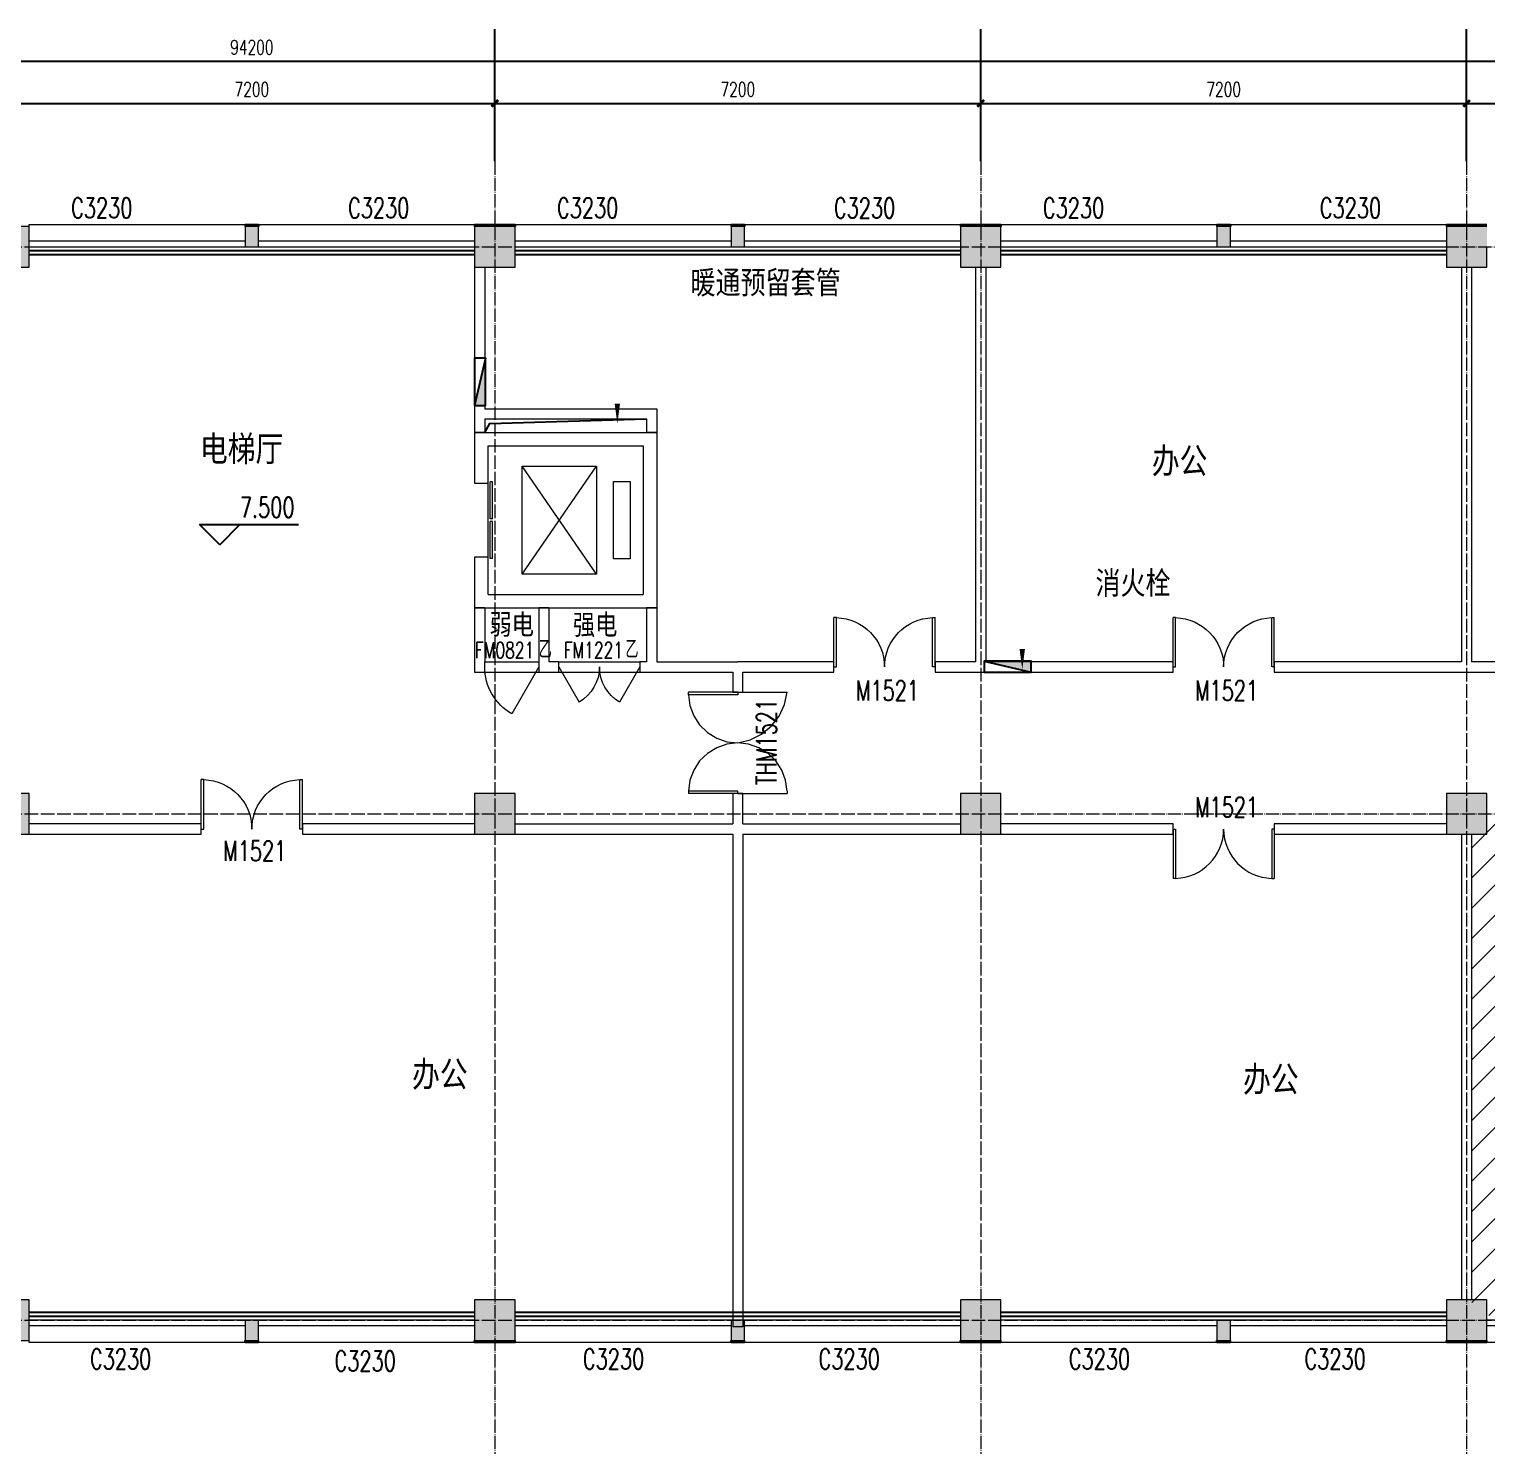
# Model space of a CAD drawing. Header units: millimetres. Extents: x 164760 to 3716174, y -1766400 to 11969.
# Drawn here: x 3524980 to 3546580, y -1617338 to -1596235 of the extents above; entities that cross this region are included whole.
import ezdxf

# ---------------------------------------------------------------- set-up
doc = ezdxf.new("R2010")
doc.units = ezdxf.units.MM
doc.header["$LTSCALE"] = 1000
doc.linetypes.add('DASHEDX2', pattern=[1.5, 1, -0.5])
doc.linetypes.add('DOTE', pattern=[2.42, 2, -0.2, 0.02, -0.2])
doc.layers.get('0').update_dxf_attribs({"color": 253, "linetype": 'CONTINUOUS'})
doc.layers.get('Defpoints').update_dxf_attribs({"color": 250, "linetype": 'CONTINUOUS', "lineweight": 0})
for name, color, linetype in [('3', 253, 'CONTINUOUS'), ('AXIS', 253, 'CONTINUOUS'), ('DIM_ELEV', 253, 'CONTINUOUS'), ('DIM_LEAD', 253, 'CONTINUOUS'), ('PUB_TEXT', 253, 'CONTINUOUS'), ('SURFACE', 253, 'CONTINUOUS'), ('w-消火栓', 253, 'CONTINUOUS'), ('WINDOW_TEXT', 253, 'CONTINUOUS')]:
    doc.layers.add(name, color=color, linetype=linetype)
for name, color, linetype, lineweight in [('COLUMN', 253, 'CONTINUOUS', 0), ('DOTE', 253, 'DOTE', 0), ('PUB_HATCH', 253, 'CONTINUOUS', 0), ('STAIR', 253, 'CONTINUOUS', 0), ('WALL', 253, 'CONTINUOUS', 0), ('Wall【墙体】', 253, 'CONTINUOUS', 0), ('WINDOW', 253, 'CONTINUOUS', 0), ('Xline【辅助线】', 253, 'CONTINUOUS', 0)]:
    doc.layers.add(name, color=color, linetype=linetype, lineweight=lineweight)
doc.styles.add('-宋体', font='', dxfattribs={"width": 0.8})
doc.styles.add('_TCH_DIM', font='SIMPLEX', dxfattribs={"bigfont": 'GBCBIG'})
doc.styles.add('_TCH_DIM_T3', font='SIMPLEX', dxfattribs={"width": 0.705882, "bigfont": 'GBCBIG'})
doc.styles.add('_TCH_WINDOW', font='SIMPLEX', dxfattribs={"bigfont": 'GBCBIG'})
doc.styles.get("Standard").update_dxf_attribs({"font": 'GBENOR', "bigfont": 'GBCBIG'})
doc.styles.add('宋体', font='', dxfattribs={"width": 0.7})
doc.styles.get('-宋体').set_extended_font_data('SimSun')
doc.styles.get('宋体').set_extended_font_data('SimSun')
doc.dimstyles.new('_TCH_ARCH&&100', dxfattribs={"dimtxt": 212.5, "dimasz": 100, "dimexe": 250, "dimexo": 300, "dimgap": 100, "dimtad": 1, "dimdec": 0, "dimzin": 0, "dimdsep": 46, "dimtxsty": '_TCH_DIM_T3', "dimblk": 'ARCHTICK', "dimcen": 0.09, "dimclrt": 7, "dimazin": 2, "dimtfac": 1, "dimtdec": 0, "dimtix": 1, "dimtmove": 2, "dimatfit": 3, "dimtolj": 1, "dimtzin": 0, "dimarcsym": 0})

# ---------------------------------------------------------------- blocks, each defined once
blk = doc.blocks.new('$QC001_5')
blk.add_line((-325, 200), (325, 0))
blk.add_lwpolyline([(325, 0), (325, 200), (-325, 200), (-325, 0)], close=True)
blk.add_solid([(-325, 200), (325, 200), (-325, 200), (325, 0)])
at = {"flags": 1}
for tag in ['UNIT', 'WHAT', 'SPEC']:
    blk.add_attdef(tag, (0, 0), '', height=0.001, dxfattribs=at)
blk = doc.blocks.new('_ArchTick')
at = {"color": 2, "linetype": 'ByBlock', "const_width": 0.4}
blk.add_lwpolyline([(-0.5, -0.5), (0.5, 0.5)], dxfattribs=at)
blk = doc.blocks.new('*D140')
at = {"layer": 'AXIS', "color": 0, "lineweight": -2, "transparency": 16777216}
for p, q in [((3546280, -1598189), (3546280, -1597084)), ((3553480, -1598189), (3553480, -1597084)), ((3546280, -1597334), (3553480, -1597334))]:
    blk.add_line(p, q, dxfattribs=at)
at = {"layer": 'Defpoints', "color": 0, "transparency": 16777216}
for p in [(3553480, -1597334), (3546280, -1598489), (3553480, -1598489)]:
    blk.add_point(p, dxfattribs=at)
at = {"layer": 'AXIS', "color": 0, "lineweight": -2, "transparency": 16777216, "xscale": 100, "yscale": 100, "zscale": 100, "rotation": 180}
blk.add_blockref('_ArchTick', (3546280, -1597334), dxfattribs=at)
at = {"layer": 'AXIS', "color": 0, "lineweight": -2, "transparency": 16777216, "xscale": 100, "yscale": 100, "zscale": 100}
blk.add_blockref('_ArchTick', (3553480, -1597334), dxfattribs=at)
at = {"layer": 'AXIS', "color": 7, "transparency": 16777216, "insert": (3549880, -1597128), "char_height": 212.5, "attachment_point": 5, "style": '_TCH_DIM_T3'}
blk.add_mtext('\\A1;7200', dxfattribs=at)
blk = doc.blocks.new('*D141')
at = {"layer": 'AXIS', "color": 0, "lineweight": -2, "transparency": 16777216}
for p, q in [((3539080, -1598189), (3539080, -1597084)), ((3546280, -1598189), (3546280, -1597084)), ((3539080, -1597334), (3546280, -1597334))]:
    blk.add_line(p, q, dxfattribs=at)
at = {"layer": 'Defpoints', "color": 0, "transparency": 16777216}
for p in [(3546280, -1597334), (3539080, -1598489), (3546280, -1598489)]:
    blk.add_point(p, dxfattribs=at)
at = {"layer": 'AXIS', "color": 0, "lineweight": -2, "transparency": 16777216, "xscale": 100, "yscale": 100, "zscale": 100, "rotation": 180}
blk.add_blockref('_ArchTick', (3539080, -1597334), dxfattribs=at)
at = {"layer": 'AXIS', "color": 0, "lineweight": -2, "transparency": 16777216, "xscale": 100, "yscale": 100, "zscale": 100}
blk.add_blockref('_ArchTick', (3546280, -1597334), dxfattribs=at)
at = {"layer": 'AXIS', "color": 7, "transparency": 16777216, "insert": (3542680, -1597128), "char_height": 212.5, "attachment_point": 5, "style": '_TCH_DIM_T3'}
blk.add_mtext('\\A1;7200', dxfattribs=at)
blk = doc.blocks.new('*D142')
at = {"layer": 'AXIS', "color": 0, "lineweight": -2, "transparency": 16777216}
for p, q in [((3531880, -1598189), (3531880, -1597084)), ((3539080, -1598189), (3539080, -1597084)), ((3531880, -1597334), (3539080, -1597334))]:
    blk.add_line(p, q, dxfattribs=at)
at = {"layer": 'Defpoints', "color": 0, "transparency": 16777216}
for p in [(3539080, -1597334), (3531880, -1598489), (3539080, -1598489)]:
    blk.add_point(p, dxfattribs=at)
at = {"layer": 'AXIS', "color": 0, "lineweight": -2, "transparency": 16777216, "xscale": 100, "yscale": 100, "zscale": 100, "rotation": 180}
blk.add_blockref('_ArchTick', (3531880, -1597334), dxfattribs=at)
at = {"layer": 'AXIS', "color": 0, "lineweight": -2, "transparency": 16777216, "xscale": 100, "yscale": 100, "zscale": 100}
blk.add_blockref('_ArchTick', (3539080, -1597334), dxfattribs=at)
at = {"layer": 'AXIS', "color": 7, "transparency": 16777216, "insert": (3535480, -1597128), "char_height": 212.5, "attachment_point": 5, "style": '_TCH_DIM_T3'}
blk.add_mtext('\\A1;7200', dxfattribs=at)
blk = doc.blocks.new('*D143')
at = {"layer": 'AXIS', "color": 0, "lineweight": -2, "transparency": 16777216}
for p, q in [((3524680, -1598189), (3524680, -1597084)), ((3531880, -1598189), (3531880, -1597084)), ((3524680, -1597334), (3531880, -1597334))]:
    blk.add_line(p, q, dxfattribs=at)
at = {"layer": 'Defpoints', "color": 0, "transparency": 16777216}
for p in [(3531880, -1597334), (3524680, -1598489), (3531880, -1598489)]:
    blk.add_point(p, dxfattribs=at)
at = {"layer": 'AXIS', "color": 0, "lineweight": -2, "transparency": 16777216, "xscale": 100, "yscale": 100, "zscale": 100, "rotation": 180}
blk.add_blockref('_ArchTick', (3524680, -1597334), dxfattribs=at)
at = {"layer": 'AXIS', "color": 0, "lineweight": -2, "transparency": 16777216, "xscale": 100, "yscale": 100, "zscale": 100}
blk.add_blockref('_ArchTick', (3531880, -1597334), dxfattribs=at)
at = {"layer": 'AXIS', "color": 7, "transparency": 16777216, "insert": (3528280, -1597128), "char_height": 212.5, "attachment_point": 5, "style": '_TCH_DIM_T3'}
blk.add_mtext('\\A1;7200', dxfattribs=at)
blk = doc.blocks.new('*D157')
at = {"layer": 'AXIS', "color": 0, "lineweight": -2, "transparency": 16777216}
for p, q in [((3481180, -1598229), (3481180, -1596459)), ((3575380, -1598229), (3575380, -1596459)), ((3481180, -1596709), (3575380, -1596709))]:
    blk.add_line(p, q, dxfattribs=at)
at = {"layer": 'Defpoints', "color": 0, "transparency": 16777216}
for p in [(3575380, -1596709), (3481180, -1598529), (3575380, -1598529)]:
    blk.add_point(p, dxfattribs=at)
at = {"layer": 'AXIS', "color": 0, "lineweight": -2, "transparency": 16777216, "xscale": 100, "yscale": 100, "zscale": 100, "rotation": 180}
blk.add_blockref('_ArchTick', (3481180, -1596709), dxfattribs=at)
at = {"layer": 'AXIS', "color": 0, "lineweight": -2, "transparency": 16777216, "xscale": 100, "yscale": 100, "zscale": 100}
blk.add_blockref('_ArchTick', (3575380, -1596709), dxfattribs=at)
at = {"layer": 'AXIS', "color": 7, "transparency": 16777216, "insert": (3528280, -1596503), "char_height": 212.5, "attachment_point": 5, "style": '_TCH_DIM_T3'}
blk.add_mtext('\\A1;94200', dxfattribs=at)
blk = doc.blocks.new('$DorLib2D$00000141')
at = {"color": 0}
for points in [[(-0.5, 0), (-0.5, 0.487)], [(-0.475, 0.487), (-0.5, 0.487)], [(-0.475, 0), (-0.475, 0.487)], [(-0.369, 0.473), (-0.475, 0.487)], [(-0.268, 0.435), (-0.369, 0.473)], [(-0.178, 0.377), (-0.268, 0.435)], [(0.268, 0.435), (0.178, 0.377)], [(0.369, 0.473), (0.268, 0.435)], [(0.475, 0.487), (0.369, 0.473)], [(0.475, 0), (0.475, 0.487)], [(0.475, 0.487), (0.5, 0.487)], [(0.5, 0), (0.5, 0.487)], [(-0.103, 0.3), (-0.178, 0.377)], [(-0.047, 0.208), (-0.103, 0.3)], [(0.103, 0.3), (0.047, 0.208)], [(0.178, 0.377), (0.103, 0.3)], [(-0.012, 0.107), (-0.047, 0.208)], [(0.047, 0.208), (0.012, 0.107)], [(0, 0), (-0.012, 0.107)], [(-0.012, -0.107), (0, 0)], [(0.012, 0.107), (0, 0)], [(-0.5, 0), (-0.475, 0)], [(0.5, 0), (0.475, 0)]]:
    blk.add_lwpolyline(points, dxfattribs=at)
at = {"color": 0, "linetype": 'DASHEDX2'}
for points in [[(0, 0), (0.03, -0.122), (0.086, -0.234), (0.165, -0.331), (0.264, -0.408), (0.378, -0.461), (0.5, -0.488)], [(-0.5, 0), (-0.5, -0.488)], [(-0.047, -0.208), (-0.012, -0.107)], [(0.5, 0), (0.5, -0.488)], [(-0.103, -0.3), (-0.047, -0.208)], [(-0.268, -0.435), (-0.178, -0.377)], [(-0.178, -0.377), (-0.103, -0.3)], [(-0.475, -0.488), (-0.5, -0.488)], [(-0.475, -0.487), (-0.369, -0.473)], [(-0.369, -0.473), (-0.268, -0.435)]]:
    blk.add_lwpolyline(points, dxfattribs=at)
blk = doc.blocks.new('$DorLib2D$00000002')
for p, q in [((-0.5, 0), (-0.5, 0.4875)), ((-0.475, 0.4875), (-0.5, 0.4875)), ((-0.475, 0), (-0.475, 0.4875)), ((0.475, 0), (0.475, 0.4875)), ((0.475, 0.4875), (0.5, 0.4875)), ((0.5, 0), (0.5, 0.4875)), ((-0.5, 0), (-0.475, 0)), ((0.5, 0), (0.475, 0))]:
    blk.add_line(p, q)
at = {"lineweight": 13}
for centre, start, end in [((-0.4875, 0), 0, 88.53072), ((0.4875, 0), 91.46928, 180)]:
    blk.add_arc(centre, 0.4875, start, end, dxfattribs=at)
blk = doc.blocks.new('$TCHSYS$LDOR22D')
for p, q in [((-0.517, 0.833), (-0.017, 0.833)), ((-0.517, 0.833), (-0.517, 0.667)), ((-0.017, 0.833), (-0.017, 0.667)), ((0.017, 0.833), (0.017, 0.667)), ((0.017, 0.833), (0.517, 0.833)), ((0.517, 0.833), (0.517, 0.667)), ((-0.517, 0.667), (-0.017, 0.667)), ((0.017, 0.667), (0.517, 0.667)), ((-0.5, 0.5), (0.5, 0.5))]:
    blk.add_line(p, q)
blk = doc.blocks.new('$WINLIB2D$00000004')
for p, q in [((-0.5, 0.5), (0.5, 0.5)), ((-0.5, 0.5), (-0.5, -0.5)), ((0.5, -0.5), (0.5, 0.5)), ((-0.5, 0.2406), (0.5, 0.2406)), ((-0.5, -0.5), (0.5, -0.5))]:
    blk.add_line(p, q)
blk = doc.blocks.new('$DorLib2D$00000214')
at = {"color": 0}
blk.add_line((0.5, 0), (0, 0.866), dxfattribs=at)
blk.add_arc((0.5, 0), 1, 120, 180, dxfattribs=at)
blk = doc.blocks.new('$DorLib2D$00000215')
at = {"color": 0}
for p, q in [((-0.5, 0), (-0.25, 0.433)), ((0.5, 0), (0.25, 0.433))]:
    blk.add_line(p, q, dxfattribs=at)
for centre, start, end in [((-0.5, 0), 0, 60), ((0.5, 0), 120, 180)]:
    blk.add_arc(centre, 0.5, start, end, dxfattribs=at)
blk = doc.blocks.new('海龙_0918165925')
at = {"layer": 'PUB_HATCH'}
for points in [[(-3900, -600), (-3300, -600), (-3300, 0), (-3900, 0)], [(-100, -300), (100, -300), (100, 0), (-100, 0)], [(3300, -600), (3900, -600), (3900, 0), (3300, 0)], [(7100, -300), (7300, -300), (7300, 0), (7100, 0)], [(10500, -600), (11100, -600), (11100, 0), (10500, 0)], [(14300, -300), (14500, -300), (14500, 0), (14300, 0)], [(17700, -600), (18300, -600), (18300, 0), (17700, 0)], [(-3900, -9000), (-3300, -9000), (-3300, -8400), (-3900, -8400)], [(3300, -9000), (3900, -9000), (3900, -8400), (3300, -8400)], [(10500, -9000), (11100, -9000), (11100, -8400), (10500, -8400)], [(17700, -9000), (18300, -9000), (18300, -8400), (17700, -8400)], [(-3900, -16500), (-3300, -16500), (-3300, -15900), (-3900, -15900)], [(3300, -16500), (3900, -16500), (3900, -15900), (3300, -15900)], [(10500, -16500), (11100, -16500), (11100, -15900), (10500, -15900)], [(17700, -16500), (18300, -16500), (18300, -15900), (17700, -15900)], [(100, -16200), (-100, -16200), (-100, -16500), (100, -16500)], [(7300, -16200), (7100, -16200), (7100, -16500), (7300, -16500)], [(14500, -16200), (14300, -16200), (14300, -16500), (14500, -16500)]]:
    blk.add_hatch(color=256, dxfattribs=at).paths.add_polyline_path(points)
at = {"layer": 'COLUMN'}
for p, q in [((-3300, 0), (-3900, 0)), ((3900, 0), (3300, 0)), ((11100, 0), (10500, 0)), ((18300, 0), (17700, 0)), ((-3300, -600), (-3300, -300)), ((3300, -300), (3300, -600)), ((3900, -600), (3900, -300)), ((10500, -300), (10500, -600)), ((11100, -600), (11100, -300)), ((17700, -300), (17700, -600)), ((18300, -600), (18300, -300)), ((-3900, -600), (-3300, -600)), ((3300, -600), (3900, -600)), ((10500, -600), (11100, -600)), ((17700, -600), (18300, -600)), ((-3300, -8400), (-3900, -8400)), ((-3300, -9000), (-3300, -8400)), ((3900, -8400), (3300, -8400)), ((3300, -8400), (3300, -9000)), ((3900, -9000), (3900, -8400)), ((11100, -8400), (10500, -8400)), ((10500, -8400), (10500, -9000)), ((11100, -9000), (11100, -8400)), ((18300, -8400), (17700, -8400)), ((17700, -8400), (17700, -9000)), ((18300, -9000), (18300, -8400)), ((-3900, -9000), (-3300, -9000)), ((3300, -9000), (3900, -9000)), ((10500, -9000), (11100, -9000)), ((17700, -9000), (18300, -9000)), ((-3300, -15900), (-3900, -15900)), ((-3300, -16200), (-3300, -15900)), ((3900, -15900), (3300, -15900)), ((3300, -15900), (3300, -16200)), ((3900, -16200), (3900, -15900)), ((11100, -15900), (10500, -15900)), ((10500, -15900), (10500, -16200)), ((11100, -16200), (11100, -15900)), ((18300, -15900), (17700, -15900)), ((17700, -15900), (17700, -16200)), ((18300, -16200), (18300, -15900)), ((-3900, -16500), (-3300, -16500)), ((3300, -16500), (3900, -16500)), ((10500, -16500), (11100, -16500)), ((17700, -16500), (18300, -16500))]:
    blk.add_line(p, q, dxfattribs=at)
blk = doc.blocks.new('海龙0927230683')
at = {"layer": 'Xline【辅助线】'}
h = blk.add_hatch(dxfattribs=at)
h.set_pattern_fill('ANSI31', color=256, scale=100)
h.set_pattern_definition([(45, (2424.97, -7950), (-224.5064, 224.5064), [])])
h.paths.add_polyline_path([(22465, -3403), (21430, -3403), (21430, -668), (19000, -668), (19000, -7950), (22465, -7935)])

msp = doc.modelspace()

# ---------------------------------------------------------------- linework, layer by layer
at = {"layer": '3'}
for p, q in [((3531580, -1599518), (3524980, -1599518)), ((3531580, -1599578), (3524980, -1599578)), ((3538780, -1599518), (3532180, -1599518)), ((3538780, -1599578), (3532180, -1599578)), ((3545980, -1599518), (3539380, -1599518)), ((3545980, -1599578), (3539380, -1599578))]:
    msp.add_line(p, q, dxfattribs=at)
for points in [[(3531730, -1602208), (3531805.8, -1602078.2), (3534130, -1602008)], [(3524980, -1615238), (3531580, -1615238)], [(3532180, -1615238), (3538780, -1615238)], [(3539380, -1615238), (3545980, -1615238)], [(3524980, -1615298), (3531580, -1615298)], [(3532180, -1615298), (3538780, -1615298)], [(3539380, -1615298), (3545980, -1615298)]]:
    msp.add_lwpolyline(points, dxfattribs=at)
at = {"layer": 'AXIS'}
for p, q in [((3531880, -1597832.1), (3531880, -1596234.9)), ((3539080, -1597832.1), (3539080, -1596234.9)), ((3546280, -1597832.1), (3546280, -1596234.9))]:
    msp.add_line(p, q, dxfattribs=at)
at = {"layer": 'DIM_ELEV'}
for p, q in [((3527803.1, -1603871.7), (3527503.1, -1603571.7)), ((3527503.1, -1603571.7), (3528972, -1603571.7)), ((3527803.1, -1603871.7), (3528103.1, -1603571.7))]:
    msp.add_line(p, q, dxfattribs=at)
at = {"layer": 'DIM_LEAD'}
for points in [[(3534679.9, -1599931.9, 0, 0, 0), (3533695.8, -1599931.9, 0, 0, 0), (3533695.8, -1602080.6, 0, 80, 0), (3533695.8, -1601780.6, 0, 0, 0)], [(3540680, -1604381.7, 0, 0, 0), (3539695.9, -1604381.7, 0, 0, 0), (3539695.9, -1605716.9, 0, 80, 0), (3539695.9, -1605416.9, 0, 0, 0)]]:
    msp.add_lwpolyline(points, format="xyseb", dxfattribs=at)
at = {"layer": 'DOTE', "ltscale": 0.1}
for p, q in [((3531880, -1597468.1), (3531880, -1617338.4)), ((3539080, -1597468.1), (3539080, -1617338.4)), ((3546280, -1597468.1), (3546280, -1617338.4)), ((3479416.4, -1599458), (3576425, -1599458)), ((3479416.4, -1607858), (3576425, -1607858)), ((3479416.4, -1615358), (3576425, -1615358))]:
    msp.add_line(p, q, dxfattribs=at)
at = {"layer": 'STAIR'}
for p, q in [((3532287.2, -1604308), (3533387.2, -1602708)), ((3533387.2, -1604308), (3532287.2, -1602708)), ((3532287.2, -1602708), (3533387.2, -1602708)), ((3532287.2, -1604308), (3532287.2, -1602708)), ((3533387.2, -1602708), (3533387.2, -1604308)), ((3533637.2, -1602933), (3533887.2, -1602933)), ((3533637.2, -1604083), (3533637.2, -1602933)), ((3533887.2, -1602933), (3533887.2, -1604083)), ((3533887.2, -1604083), (3533637.2, -1604083)), ((3533387.2, -1604308), (3532287.2, -1604308))]:
    msp.add_line(p, q, dxfattribs=at)
at = {"layer": 'SURFACE'}
for p, q in [((3528180, -1599128), (3528180, -1599158)), ((3528180, -1599128), (3528380, -1599128)), ((3528380, -1599128), (3528380, -1599158)), ((3531580, -1599128), (3531580, -1599158)), ((3531580, -1599128), (3531880, -1599128)), ((3531880, -1599128), (3532180, -1599128)), ((3532180, -1599128), (3532180, -1599158)), ((3535380, -1599128), (3535380, -1599158)), ((3535380, -1599128), (3535580, -1599128)), ((3535580, -1599128), (3535580, -1599158)), ((3538780, -1599128), (3538780, -1599158)), ((3538780, -1599128), (3539080, -1599128)), ((3539080, -1599128), (3539380, -1599128)), ((3539380, -1599128), (3539380, -1599158)), ((3542580, -1599128), (3542580, -1599158)), ((3542580, -1599128), (3542780, -1599128)), ((3542780, -1599128), (3542780, -1599158)), ((3545980, -1599128), (3545980, -1599158)), ((3545980, -1599128), (3546280, -1599128)), ((3546280, -1599128), (3546580, -1599128)), ((3528180, -1615688), (3528180, -1615658)), ((3528380, -1615688), (3528380, -1615658)), ((3531580, -1615688), (3531580, -1615658)), ((3532180, -1615688), (3532180, -1615658)), ((3535380, -1615688), (3535380, -1615658)), ((3535580, -1615688), (3535580, -1615658)), ((3538780, -1615688), (3538780, -1615658)), ((3539380, -1615688), (3539380, -1615658)), ((3542580, -1615688), (3542580, -1615658)), ((3542780, -1615688), (3542780, -1615658)), ((3545980, -1615688), (3545980, -1615658)), ((3546580, -1615688), (3546580, -1615658)), ((3528380, -1615688), (3528180, -1615688)), ((3531880, -1615688), (3531580, -1615688)), ((3532180, -1615688), (3531880, -1615688)), ((3535580, -1615688), (3535380, -1615688)), ((3539080, -1615688), (3538780, -1615688)), ((3539380, -1615688), (3539080, -1615688)), ((3542780, -1615688), (3542580, -1615688)), ((3546280, -1615688), (3545980, -1615688)), ((3546580, -1615688), (3546280, -1615688))]:
    msp.add_line(p, q, dxfattribs=at)
at = {"layer": 'WALL'}
for p, q in [((3528380, -1599158), (3528180, -1599158)), ((3528180, -1599158), (3528180, -1599458)), ((3528380, -1599458), (3528380, -1599158)), ((3535580, -1599158), (3535380, -1599158)), ((3535380, -1599158), (3535380, -1599458)), ((3535580, -1599458), (3535580, -1599158)), ((3542780, -1599158), (3542580, -1599158)), ((3542580, -1599158), (3542580, -1599458)), ((3542780, -1599458), (3542780, -1599158)), ((3528180, -1599458), (3528380, -1599458)), ((3535380, -1599458), (3535580, -1599458)), ((3542580, -1599458), (3542780, -1599458)), ((3531580, -1602208), (3534280, -1602208)), ((3531580, -1602208), (3531580, -1602958)), ((3534280, -1602208), (3534280, -1604808)), ((3531780, -1602408), (3534080, -1602408)), ((3531780, -1602958), (3531780, -1602408)), ((3534080, -1602408), (3534080, -1604608)), ((3531580, -1602958), (3531780, -1602958)), ((3531780, -1604058), (3531580, -1604058)), ((3531580, -1604058), (3531580, -1604808)), ((3531780, -1604608), (3531780, -1604058)), ((3531780, -1604608), (3534080, -1604608)), ((3531580, -1604808), (3534280, -1604808)), ((3528380, -1615358), (3528180, -1615358)), ((3528180, -1615358), (3528180, -1615658)), ((3528380, -1615658), (3528380, -1615358)), ((3535580, -1615358), (3535380, -1615358)), ((3535380, -1615358), (3535380, -1615658)), ((3535580, -1615658), (3535580, -1615358)), ((3542780, -1615358), (3542580, -1615358)), ((3542580, -1615358), (3542580, -1615658)), ((3542780, -1615658), (3542780, -1615358)), ((3528180, -1615658), (3528380, -1615658)), ((3535380, -1615658), (3535580, -1615658)), ((3542580, -1615658), (3542780, -1615658))]:
    msp.add_line(p, q, dxfattribs=at)
at = {"layer": 'Wall【墙体】', "color": 6}
for p, q in [((3531580, -1599758), (3531580, -1601933)), ((3531730, -1599758), (3531730, -1601858)), ((3539005, -1599758), (3539005, -1605608)), ((3539155, -1599758), (3539155, -1605608)), ((3546205, -1599758), (3546205, -1605608)), ((3546355, -1599758), (3546355, -1605608)), ((3531580, -1601933), (3531580, -1602208)), ((3531730, -1601858), (3534280, -1601858)), ((3531730, -1602008), (3534130, -1602008)), ((3531730, -1602008), (3531730, -1602208)), ((3534130, -1602008), (3534130, -1602208)), ((3534280, -1601858), (3534280, -1602208)), ((3531730, -1602208), (3531580, -1602208)), ((3534280, -1602208), (3534130, -1602208)), ((3531580, -1604808), (3531580, -1605758)), ((3531730, -1604808), (3531580, -1604808)), ((3531730, -1604808), (3531730, -1605608)), ((3532530, -1604808), (3532530, -1605608)), ((3532680, -1604808), (3532530, -1604808)), ((3532680, -1604808), (3532680, -1605608)), ((3534130, -1604808), (3534130, -1605608)), ((3534280, -1604808), (3534130, -1604808)), ((3534280, -1604808), (3534280, -1605608)), ((3531730, -1605758), (3531730, -1605608)), ((3532530, -1605608), (3532530, -1605758)), ((3532830, -1605608), (3532680, -1605608)), ((3532830, -1605758), (3532830, -1605608)), ((3534130, -1605608), (3534030, -1605608)), ((3534030, -1605608), (3534030, -1605758)), ((3534280, -1605608), (3535480, -1605608)), ((3536905, -1605608), (3535480, -1605608)), ((3536905, -1605758), (3536905, -1605608)), ((3539005, -1605608), (3538405, -1605608)), ((3538405, -1605608), (3538405, -1605758)), ((3541930, -1605608), (3539155, -1605608)), ((3541930, -1605758), (3541930, -1605608)), ((3546205, -1605608), (3543430, -1605608)), ((3543430, -1605608), (3543430, -1605758)), ((3547855, -1605608), (3546355, -1605608)), ((3531580, -1605758), (3531730, -1605758)), ((3532530, -1605758), (3532605, -1605758)), ((3532605, -1605758), (3532830, -1605758)), ((3534030, -1605758), (3534205, -1605758)), ((3534205, -1605758), (3535405, -1605758)), ((3535405, -1605758), (3535405, -1606058)), ((3535555, -1606058), (3535555, -1605758)), ((3535555, -1605758), (3536905, -1605758)), ((3538405, -1605758), (3539080, -1605758)), ((3539080, -1605758), (3541930, -1605758)), ((3543430, -1605758), (3546280, -1605758)), ((3546280, -1605758), (3547855, -1605758)), ((3535405, -1606058), (3535555, -1606058)), ((3535555, -1607558), (3535405, -1607558)), ((3535405, -1607558), (3535405, -1608008)), ((3535555, -1608008), (3535555, -1607558)), ((3527530, -1608008), (3524980, -1608008)), ((3527530, -1608158), (3527530, -1608008)), ((3531580, -1608008), (3529030, -1608008)), ((3529030, -1608008), (3529030, -1608158)), ((3532180, -1608008), (3535405, -1608008)), ((3535555, -1608008), (3538780, -1608008)), ((3541930, -1608008), (3539380, -1608008)), ((3541930, -1608158), (3541930, -1608008)), ((3545980, -1608008), (3543430, -1608008)), ((3543430, -1608008), (3543430, -1608158)), ((3524980, -1608158), (3527530, -1608158)), ((3529030, -1608158), (3531580, -1608158)), ((3532180, -1608158), (3535405, -1608158)), ((3535405, -1608158), (3535405, -1615458)), ((3535555, -1608158), (3535555, -1615458)), ((3535555, -1608158), (3538780, -1608158)), ((3539380, -1608158), (3541930, -1608158)), ((3543430, -1608158), (3545980, -1608158)), ((3546205, -1608158), (3546205, -1615058)), ((3546355, -1608158), (3546355, -1615058)), ((3535555, -1615458), (3535405, -1615458))]:
    msp.add_line(p, q, dxfattribs=at)
at = {"layer": 'WINDOW'}
for p, q in [((3531730, -1605608), (3532530, -1605608)), ((3532830, -1605608), (3534030, -1605608)), ((3531730, -1605758), (3532530, -1605758)), ((3532830, -1605758), (3534030, -1605758))]:
    msp.add_line(p, q, dxfattribs=at)

# ---------------------------------------------------------------- block references
at = {"layer": 'COLUMN'}
msp.add_blockref('海龙_0918165925', (3528280, -1599158), dxfattribs=at)
at = {"layer": 'w-消火栓', "xscale": 1.077000000048428, "yscale": 0.8000000000465661, "rotation": 270}
msp.add_blockref('$QC001_5', (3531580, -1601458), dxfattribs=at)
at = {"layer": 'w-消火栓', "xscale": 1.077000000048428, "yscale": 0.8000000000465661}
msp.add_blockref('$QC001_5', (3539480, -1605758), dxfattribs=at)
at = {"layer": 'WINDOW'}
ref = msp.add_blockref('$WINLIB2D$00000004', (3526580, -1599293), dxfattribs=dict(at, xscale=3200, yscale=-330, zscale=3200))
ref.add_attrib('A', 'C3230', (3525601.5, -1599031.8), dxfattribs={"layer": 'WINDOW_TEXT', "height": 297.5, "style": '_TCH_WINDOW', "width": 0.705882})
ref = msp.add_blockref('$WINLIB2D$00000004', (3529980, -1599293), dxfattribs=dict(at, xscale=3200, yscale=-330, zscale=3200))
ref.add_attrib('A', 'C3230', (3529704.8, -1599031.8), dxfattribs={"layer": 'WINDOW_TEXT', "height": 297.5, "style": '_TCH_WINDOW', "width": 0.705882})
ref = msp.add_blockref('$WINLIB2D$00000004', (3533780, -1599293), dxfattribs=dict(at, xscale=3200, yscale=-330, zscale=3200))
ref.add_attrib('A', 'C3230', (3532801.5, -1599031.8), dxfattribs={"layer": 'WINDOW_TEXT', "height": 297.5, "style": '_TCH_WINDOW', "width": 0.705882})
ref = msp.add_blockref('$WINLIB2D$00000004', (3537180, -1599293), dxfattribs=dict(at, xscale=3200, yscale=-330, zscale=3200))
ref.add_attrib('A', 'C3230', (3536904.8, -1599032.4), dxfattribs={"layer": 'WINDOW_TEXT', "height": 297.5, "style": '_TCH_WINDOW', "width": 0.705882})
ref = msp.add_blockref('$WINLIB2D$00000004', (3540980, -1599293), dxfattribs=dict(at, xscale=3200, yscale=-330, zscale=3200))
ref.add_attrib('A', 'C3230', (3540001.5, -1599031.8), dxfattribs={"layer": 'WINDOW_TEXT', "height": 297.5, "style": '_TCH_WINDOW', "width": 0.705882})
ref = msp.add_blockref('$WINLIB2D$00000004', (3544380, -1599293), dxfattribs=dict(at, xscale=3200, yscale=-330, zscale=3200))
ref.add_attrib('A', 'C3230', (3544104.8, -1599031.8), dxfattribs={"layer": 'WINDOW_TEXT', "height": 297.5, "style": '_TCH_WINDOW', "width": 0.705882})
at = {"layer": 'WINDOW', "xscale": -1100, "yscale": 200, "zscale": -1100, "rotation": 270}
msp.add_blockref('$TCHSYS$LDOR22D', (3531680, -1603508), dxfattribs=at)
at = {"layer": 'WINDOW'}
ref = msp.add_blockref('$DorLib2D$00000002', (3537655, -1605683), dxfattribs=dict(at, xscale=-1500, yscale=1500, zscale=-1500))
ref.add_attrib('A', 'M1521', (3537230, -1606181.8), dxfattribs={"layer": 'WINDOW_TEXT', "height": 297.5, "style": '_TCH_WINDOW', "width": 0.705882})
ref = msp.add_blockref('$DorLib2D$00000002', (3542680, -1605683), dxfattribs=dict(at, xscale=-1500, yscale=1500, zscale=-1500))
ref.add_attrib('A', 'M1521', (3542255, -1606181.8), dxfattribs={"layer": 'WINDOW_TEXT', "height": 297.5, "style": '_TCH_WINDOW', "width": 0.705882})
for name, p, xscale, yscale, zscale in [('$DorLib2D$00000214', (3532130, -1605683), 800, -800, 800), ('$DorLib2D$00000215', (3533430, -1605683), 1200, -1200, 1200)]:
    msp.add_blockref(name, p, dxfattribs=dict(at, xscale=xscale, yscale=yscale, zscale=zscale))
ref = msp.add_blockref('$DorLib2D$00000141', (3535480, -1606808), dxfattribs=dict(at, xscale=-1500, yscale=-1500, zscale=-1500, rotation=270))
ref.add_attrib('A', 'THM1521', (3536053.7, -1607433), dxfattribs={"layer": 'WINDOW_TEXT', "height": 297.5, "rotation": 90, "style": '_TCH_WINDOW', "width": 0.705882})
ref = msp.add_blockref('$DorLib2D$00000002', (3528280, -1608083), dxfattribs=dict(at, xscale=-1500, yscale=1500, zscale=-1500))
ref.add_attrib('A', 'M1521', (3527855, -1608556.8), dxfattribs={"layer": 'WINDOW_TEXT', "height": 297.5, "style": '_TCH_WINDOW', "width": 0.705882})
ref = msp.add_blockref('$DorLib2D$00000002', (3542680, -1608083), dxfattribs=dict(at, xscale=-1500, yscale=-1500, zscale=-1500))
ref.add_attrib('A', 'M1521', (3542255, -1607906.8), dxfattribs={"layer": 'WINDOW_TEXT', "height": 297.5, "style": '_TCH_WINDOW', "width": 0.705882})
ref = msp.add_blockref('$WINLIB2D$00000004', (3526580, -1615523), dxfattribs=dict(at, xscale=3200, yscale=-330, zscale=3200, rotation=180))
ref.add_attrib('A', 'C3230', (3525881.1, -1616081.8), dxfattribs={"layer": 'WINDOW_TEXT', "height": 297.5, "style": '_TCH_WINDOW', "width": 0.705882})
ref = msp.add_blockref('$WINLIB2D$00000004', (3529980, -1615523), dxfattribs=dict(at, xscale=3200, yscale=-330, zscale=3200, rotation=180))
ref.add_attrib('A', 'C3230', (3529505, -1616111.8), dxfattribs={"layer": 'WINDOW_TEXT', "height": 297.5, "style": '_TCH_WINDOW', "width": 0.705882})
ref = msp.add_blockref('$WINLIB2D$00000004', (3533780, -1615523), dxfattribs=dict(at, xscale=3200, yscale=-330, zscale=3200, rotation=180))
ref.add_attrib('A', 'C3230', (3533185.4, -1616081.8), dxfattribs={"layer": 'WINDOW_TEXT', "height": 297.5, "style": '_TCH_WINDOW', "width": 0.705882})
ref = msp.add_blockref('$WINLIB2D$00000004', (3537180, -1615523), dxfattribs=dict(at, xscale=3200, yscale=-330, zscale=3200, rotation=180))
ref.add_attrib('A', 'C3230', (3536677.1, -1616081.8), dxfattribs={"layer": 'WINDOW_TEXT', "height": 297.5, "style": '_TCH_WINDOW', "width": 0.705882})
ref = msp.add_blockref('$WINLIB2D$00000004', (3540980, -1615523), dxfattribs=dict(at, xscale=3200, yscale=-330, zscale=3200, rotation=180))
ref.add_attrib('A', 'C3230', (3540385.4, -1616081.8), dxfattribs={"layer": 'WINDOW_TEXT', "height": 297.5, "style": '_TCH_WINDOW', "width": 0.705882})
ref = msp.add_blockref('$WINLIB2D$00000004', (3544380, -1615523), dxfattribs=dict(at, xscale=3200, yscale=-330, zscale=3200, rotation=180))
ref.add_attrib('A', 'C3230', (3543877.1, -1616081.8), dxfattribs={"layer": 'WINDOW_TEXT', "height": 297.5, "style": '_TCH_WINDOW', "width": 0.705882})
ref = msp.add_blockref('$WINLIB2D$00000004', (3548180, -1615523), dxfattribs=dict(at, xscale=3200, yscale=-330, zscale=3200, rotation=180))
ref.add_attrib('A', 'C3230', (3547585.4, -1616081.8), dxfattribs={"layer": 'WINDOW_TEXT', "height": 297.5, "style": '_TCH_WINDOW', "width": 0.705882})
at = {"layer": 'Xline【辅助线】'}
msp.add_blockref('海龙0927230683', (3527355.1, -1607340.3), dxfattribs=at)

# ---------------------------------------------------------------- texts
at = {"layer": 'PUB_TEXT', "color": 7}
for s, height, style, width, p in [('暖通预留套管', 339.87, '-宋体', 0.8, (3534779.9, -1600156.9)), ('7.500', 297.5, '_TCH_DIM', 0.705882, (3528102, -1603466.7)), ('消火栓', 339.87, '-宋体', 0.8, (3540780, -1604606.7))]:
    msp.add_text(s, height=height, dxfattribs=dict(at, style=style, width=width)).set_placement(p)
at = {"layer": 'PUB_TEXT', "style": '宋体', "width": 0.8}
for s, height, p in [('电梯厅', 377.64, (3527509.5, -1602637.5)), ('办公', 377.64, (3541615.6, -1602815.7)), ('弱电', 302.11, (3531800.5, -1605202.4)), ('强电', 302.11, (3533037, -1605206.1)), ('办公', 377.64, (3530653.4, -1611902.8)), ('办公', 377.64, (3542967.2, -1611976.4))]:
    msp.add_text(s, height=height, dxfattribs=at).set_placement(p)
at = {"layer": 'WINDOW_TEXT', "style": '_TCH_WINDOW'}
for p in [(3532530.5, -1605553), (3533814.5, -1605553)]:
    msp.add_text('乙', height=270.1, dxfattribs=at).set_placement(p)
at = {"layer": 'WINDOW_TEXT', "style": '_TCH_WINDOW', "width": 0.705882}
for s, p in [('FM0821', (3531586.5, -1605553)), ('FM1221', (3532902.5, -1605553))]:
    msp.add_text(s, height=238, dxfattribs=at).set_placement(p)

# ---------------------------------------------------------------- dimensions: what is measured, and where the dimension line sits
at = {"layer": 'AXIS'}
for p1, p2, distance, picture, middle in [((3481180, -1598528.9), (3575380, -1598528.9), 1819.8, '*D157', (3528280, -1596502.8)), ((3524680, -1598489.5), (3531880, -1598489.5), 1155.3, '*D143', (3528280, -1597127.9)), ((3531880, -1598489.5), (3539080, -1598489.5), 1155.3, '*D142', (3535480, -1597127.9)), ((3539080, -1598489.5), (3546280, -1598489.5), 1155.3, '*D141', (3542680, -1597127.9)), ((3546280, -1598489.5), (3553480, -1598489.5), 1155.3, '*D140', (3549880, -1597127.9))]:
    dim = msp.add_aligned_dim(p1=p1, p2=p2, distance=distance, dimstyle='_TCH_ARCH&&100', dxfattribs=at)
    dim.commit()
    dim.dimension.update_dxf_attribs({"geometry": picture, "text_midpoint": middle})

doc.saveas('drawing.dxf')
